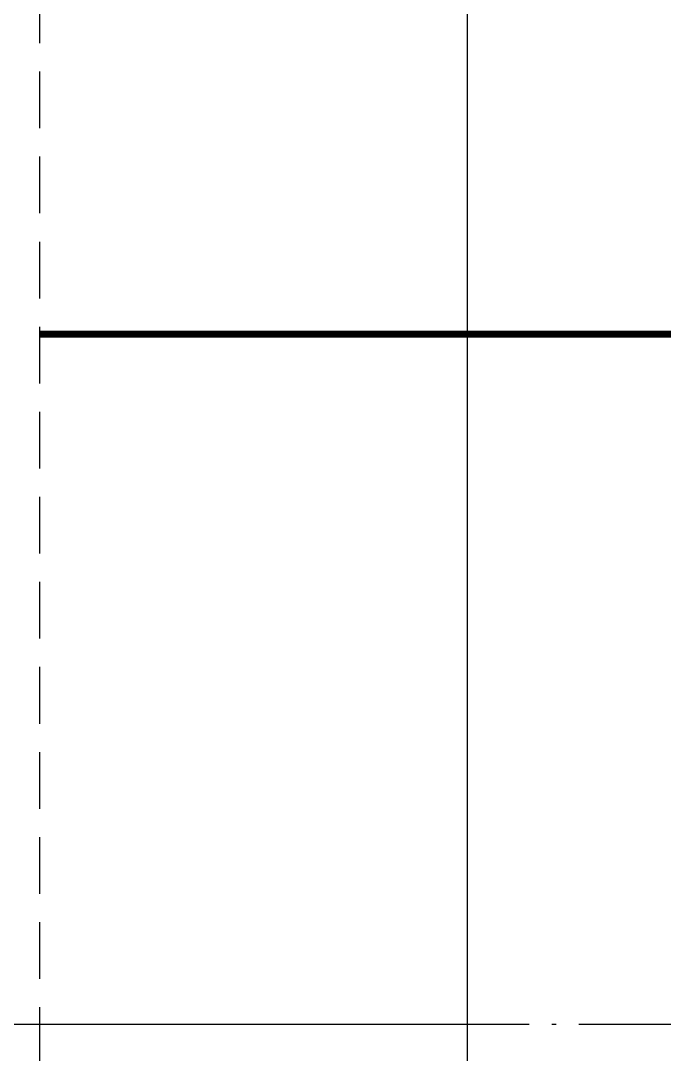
# Model space of a CAD drawing. Header units: millimetres. Extents: x -734060 to 504600, y -7739 to 118800.
# Drawn here: x 85335 to 91013, y 72635 to 81749 of the extents above; entities that cross this region are included whole.
import ezdxf

# ---------------------------------------------------------------- set-up
doc = ezdxf.new("R2010")
doc.units = ezdxf.units.MM
doc.header["$LTSCALE"] = 200
for name, pattern in [('CEN-GAUN', [32.2, 30, -1, 0.2, -1]), ('HID', [2.3, 1.5, -0.8]), ('HID2-GAUN', [3.75, 2.5, -1.25]), ('HIDDEN', [0.375, 0.25, -0.125])]:
    doc.linetypes.add(name, pattern=pattern)
for name, color, linetype in [('0-TEXT SLAB', 7, 'Continuous'), ('0배근라인', 4, 'HIDDEN'), ('CEN', 1, 'CEN-GAUN'), ('S-STG', 4, 'Continuous'), ('SYM-LEAD', 6, 'Continuous')]:
    doc.layers.add(name, color=color, linetype=linetype)

# ---------------------------------------------------------------- blocks, each defined once
blk = doc.blocks.new('*U58')
at = {"layer": 'SYM-LEAD'}
blk.add_line((48141.6, 67814), (37206.1, 67814), dxfattribs=at)

msp = doc.modelspace()

# ---------------------------------------------------------------- linework, layer by layer
at = {"layer": '0-TEXT SLAB', "linetype": 'HID', "ltscale": 3, "const_width": 60}
msp.add_lwpolyline([(91200, 78984.397), (85500, 78984.397)], dxfattribs=at)
at = {"layer": '0배근라인', "linetype": 'HID2-GAUN'}
msp.add_line((85500, 85800), (85500, 71700), dxfattribs=at)
at = {"layer": 'CEN'}
msp.add_line((32300, 72900), (117500, 72900), dxfattribs=at)

# ---------------------------------------------------------------- block references
at = {"layer": 'S-STG', "rotation": 89.99999999999997}
msp.add_blockref('*U58', (157086.705, 34658.45), dxfattribs=at)

doc.saveas('drawing.dxf')
